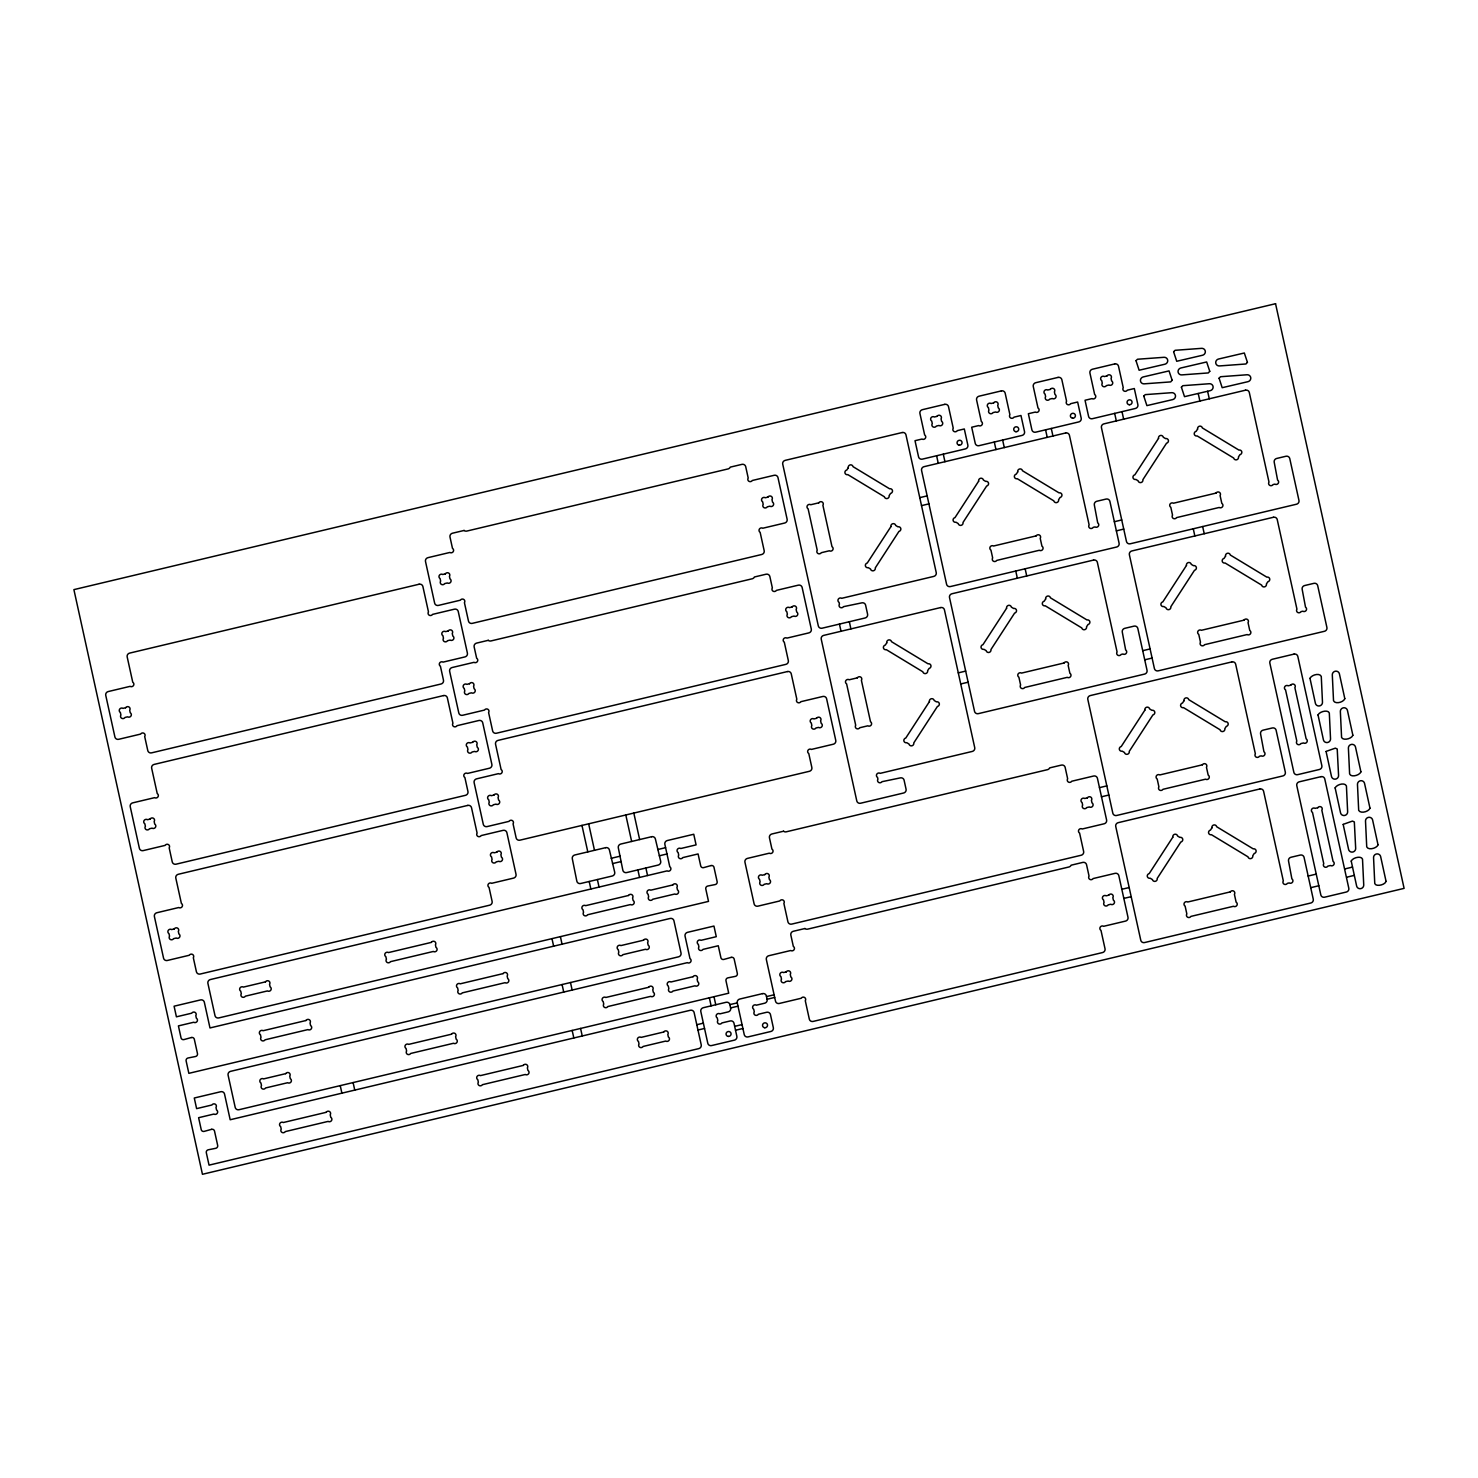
<?xml version="1.0" encoding="UTF-8"?>
<svg xmlns="http://www.w3.org/2000/svg" width="1478" height="1478" viewBox="0 0 1478 1478"><rect width="100%" height="100%" fill="white"/><g stroke="black" fill="none" stroke-linecap="round" stroke-linejoin="round"><path stroke-width="1.5" d="M919.759 497.643L927.149 495.869M921.515 505.624L928.905 503.869M1114.338 521.716L1121.728 519.96M1116.352 530.861L1123.742 529.087M958.28 672.859L965.67 671.104M960.737 683.963L968.127 682.208M1142.697 650.689L1150.087 648.934M1144.711 659.816L1152.101 658.061M611.227 858.293L620.15 856.168M657.71 849.536L665.58 847.67M612.502 863.614L621.24 861.526M659.299 855.799L666.966 853.97M1099.429 787.645L1106.819 785.89M1101.443 796.79L1108.833 795.035M1121.784 889.294L1129.174 887.539M1123.779 898.421L1131.187 896.666M738.002 1006.167L730.612 1007.922A3.215 3.104 -27.3 0 1 728.192 1011.894L719.897 1013.853A2.457 2.365 -27.3 0 0 716.534 1014.665A2.457 2.365 -27.3 0 0 717.255 1017.936L717.809 1020.467A2.457 2.365 -27.3 0 0 718.53 1023.737A2.457 2.365 -27.3 0 0 721.892 1022.942L730.187 1020.965A3.215 3.104 -27.3 0 1 733.993 1023.256L736.857 1036.355A3.215 3.104 -27.3 0 1 734.4 1040.142L711.583 1045.574A3.215 3.104 -27.3 0 1 707.796 1043.283L700.812 1011.525A3.215 3.104 -27.3 0 1 703.269 1007.719L726.086 1002.287A3.215 3.104 -27.3 0 1 729.873 1004.597L737.282 1002.897M766.491 996.597L774.084 994.786M767.082 999.257L774.675 997.447M1308.141 876.048L1316.251 874.108M1345.091 868.861L1352.481 867.106M696.748 1024.734L703.362 1023.164M697.912 1030.037L704.526 1028.466M1346.92 877.156L1354.31 875.382M1310.69 887.687L1318.801 885.747M734.658 1026.36L742.048 1024.605M735.527 1030.24L742.917 1028.485M1207.618 391.282L1209.281 398.801M1198.233 393.517L1199.896 401.037M1202.649 526.538L1204.237 533.724M1193.263 528.773L1194.852 535.96M1122.005 411.641L1123.649 419.179M1114.671 413.378L1116.315 420.916M1051.283 428.472L1052.946 436.01M1045.574 429.821L1047.237 437.359M1002.638 440.038L1004.283 447.575M1025.141 568.771L1026.73 575.977M994.306 442.014L995.95 449.571M1015.755 571.007L1017.344 578.194M943.297 454.152L944.941 461.709M936.609 455.76L938.253 463.298M849.333 621.702L850.903 628.907M839.43 624.067L841.019 631.254M729.873 1004.597L730.649 1008.107M713.985 996.708L715.758 1004.763M709.366 997.798L711.121 1005.853M633.822 813.066L639.641 839.559M645.886 867.992L647.549 875.53M625.804 814.969L631.642 841.462M637.886 869.895L639.549 877.433M588.65 823.8L594.489 850.312M597.389 879.539L599.052 887.077M581.962 825.408L587.801 851.901M589.205 881.479L590.867 889.017M560.402 936.646L562.046 944.183M570.49 982.537L572.152 990.075M580.577 1028.448L582.24 1035.986M551.978 938.641L553.64 946.179M562.083 984.551L563.728 992.089M572.171 1030.443L573.834 1037.981M353.094 1082.561L354.757 1090.099M340.236 1085.628L341.898 1093.166M1309.988 678.347L1315.402 703.306A3.603 3.492 -27.3 0 0 1319.355 705.948A3.603 3.492 -27.3 0 0 1322.477 702.216L1321.277 676.425C1319.614 672.545 1311.448 674.966 1309.988 678.347M1318.025 714.927L1323.438 739.905A3.603 3.492 -27.3 0 0 1327.41 742.529A3.603 3.492 -27.3 0 0 1330.533 738.797L1329.313 713.006C1328.112 709.403 1319.577 711.454 1318.025 714.927M1326.08 751.526L1331.493 776.504A3.603 3.492 -27.3 0 0 1335.447 779.128A3.603 3.492 -27.3 0 0 1338.569 775.396L1337.22 749.013L1335.355 748.145L1326.099 751.415M1335.133 787.885L1340.546 812.845A3.603 3.492 -27.3 0 0 1344.518 815.486A3.603 3.492 -27.3 0 0 1347.64 811.755L1346.421 785.963C1344.832 782.047 1336.611 784.578 1335.133 787.885M1344.814 698.669C1343.613 702.272 1335.151 704.563 1333.525 700.72L1332.306 674.929A3.603 3.492 -27.3 0 1 1335.428 671.197A3.603 3.492 -27.3 0 1 1339.401 673.839L1344.814 698.669M1343.188 824.465L1348.601 849.444A3.603 3.492 -27.3 0 0 1352.555 852.067A3.603 3.492 -27.3 0 0 1355.677 848.354L1354.328 821.953L1352.462 821.084L1343.206 824.354M1352.869 735.268C1351.576 738.945 1343.003 740.847 1341.581 737.43L1340.361 711.528A3.603 3.492 -27.3 0 1 1343.484 707.796A3.603 3.492 -27.3 0 1 1347.437 710.419L1352.869 735.268M1351.225 861.064L1356.638 886.043A3.603 3.492 -27.3 0 0 1360.61 888.666A3.603 3.492 -27.3 0 0 1363.732 884.934L1362.513 859.143C1361.312 855.485 1352.721 857.591 1351.225 861.064M1360.905 771.867C1359.594 775.451 1350.966 777.705 1349.617 773.918L1348.398 748.127A3.603 3.492 -27.3 0 1 1351.52 744.395A3.603 3.492 -27.3 0 1 1355.492 747.018L1360.905 771.867M1369.977 808.207C1368.739 811.718 1360.573 813.953 1358.688 810.387L1357.469 784.467A3.603 3.492 -27.3 0 1 1360.591 780.735A3.603 3.492 -27.3 0 1 1364.545 783.377L1369.977 808.207M1378.013 844.806C1377.108 848.095 1368.443 850.737 1366.725 846.857L1365.506 821.066A3.603 3.492 -27.3 0 1 1368.628 817.334A3.603 3.492 -27.3 0 1 1372.6 819.957L1378.013 844.806M1386.068 881.405C1384.831 885.193 1375.612 886.948 1374.762 883.456L1373.561 857.665A3.603 3.492 -27.3 0 1 1376.683 853.933A3.603 3.492 -27.3 0 1 1380.637 856.556L1386.068 881.405M1136.028 360.761L1139.113 370.239L1164.904 364.216A3.603 3.492 -27.3 0 0 1167.694 360.244A3.603 3.492 -27.3 0 0 1163.98 357.306L1137.487 359.246L1136.046 360.632M1143.806 396.141L1146.891 405.619L1172.682 399.596A3.603 3.492 -27.3 0 0 1175.472 395.624A3.603 3.492 -27.3 0 0 1171.758 392.686L1145.265 394.626L1143.824 396.012M1172.146 380.252L1170.687 381.897L1144.175 383.837A3.603 3.492 -27.3 0 1 1140.462 380.881A3.603 3.492 -27.3 0 1 1143.27 376.927L1169.043 370.904L1172.146 380.252M1173.624 351.819L1176.728 361.279L1202.501 355.256A3.603 3.492 -27.3 0 0 1205.309 351.302A3.603 3.492 -27.3 0 0 1201.596 348.346L1175.084 350.304L1173.643 351.69M1181.402 387.199L1184.506 396.658L1210.279 390.635A3.603 3.492 -27.3 0 0 1213.087 386.682A3.603 3.492 -27.3 0 0 1209.373 383.726L1182.862 385.684L1181.402 387.199M1209.761 371.311L1208.283 372.936L1181.79 374.895A3.603 3.492 -27.3 0 1 1178.077 371.939A3.603 3.492 -27.3 0 1 1180.885 367.985L1206.658 361.962L1209.761 371.311M1219.091 378.22L1222.177 387.698L1247.949 381.675A3.603 3.492 -27.3 0 0 1250.757 377.721A3.603 3.492 -27.3 0 0 1247.044 374.765L1220.532 376.724L1219.091 378.22M1247.432 362.35L1245.972 363.976L1219.461 365.934A3.603 3.492 -27.3 0 1 1215.747 362.978A3.603 3.492 -27.3 0 1 1218.556 359.025L1244.328 353.002L1247.432 362.35M848.28 467.787L846.82 470.022A2.457 2.365 -27.3 0 0 844.954 472.905A2.457 2.365 -27.3 0 0 847.855 474.641L884.38 496.774A2.457 2.365 -27.3 0 0 887.262 498.511A2.457 2.365 -27.3 0 0 889.128 495.629L890.587 493.412A2.457 2.365 -27.3 0 0 892.453 490.53A2.457 2.365 -27.3 0 0 889.571 488.775L853.028 466.66A2.457 2.365 -27.3 0 0 850.146 464.905A2.457 2.365 -27.3 0 0 848.28 467.787M890.938 526.593L867.272 563.026A2.457 2.365 -27.3 0 0 865.406 565.908A2.457 2.365 -27.3 0 0 868.307 567.663L870.524 569.012A2.457 2.365 -27.3 0 0 873.424 570.767A2.457 2.365 -27.3 0 0 875.29 567.885L898.938 531.433A2.457 2.365 -27.3 0 0 900.804 528.551A2.457 2.365 -27.3 0 0 897.922 526.815L895.686 525.447A2.457 2.365 -27.3 0 0 892.804 523.711A2.457 2.365 -27.3 0 0 890.938 526.593M978.658 481.163L954.991 517.614A2.457 2.365 -27.3 0 0 953.125 520.496A2.457 2.365 -27.3 0 0 956.026 522.233L958.243 523.6A2.457 2.365 -27.3 0 0 961.143 525.337A2.457 2.365 -27.3 0 0 963.009 522.455L986.657 486.022A2.457 2.365 -27.3 0 0 988.523 483.14A2.457 2.365 -27.3 0 0 985.641 481.385L983.406 480.036A2.457 2.365 -27.3 0 0 980.524 478.281A2.457 2.365 -27.3 0 0 978.658 481.163M886.763 642.819L885.322 645.055A2.457 2.365 -27.3 0 0 883.438 647.937A2.457 2.365 -27.3 0 0 886.338 649.673L922.863 671.806A2.457 2.365 -27.3 0 0 925.745 673.543A2.457 2.365 -27.3 0 0 927.63 670.661L929.071 668.444A2.457 2.365 -27.3 0 0 930.937 665.562A2.457 2.365 -27.3 0 0 928.055 663.807L891.511 641.692A2.457 2.365 -27.3 0 0 888.629 639.937A2.457 2.365 -27.3 0 0 886.763 642.819M1017.732 471.87L1016.291 474.105A2.457 2.365 -27.3 0 0 1014.407 476.969A2.457 2.365 -27.3 0 0 1017.307 478.724L1053.832 500.857A2.457 2.365 -27.3 0 0 1056.715 502.594A2.457 2.365 -27.3 0 0 1058.599 499.712L1060.04 497.495A2.457 2.365 -27.3 0 0 1061.906 494.613A2.457 2.365 -27.3 0 0 1059.024 492.858L1022.48 470.743A2.457 2.365 -27.3 0 0 1019.598 468.988A2.457 2.365 -27.3 0 0 1017.732 471.87M929.422 701.625L905.774 738.058A2.457 2.365 -27.3 0 0 903.889 740.94A2.457 2.365 -27.3 0 0 906.79 742.695L909.025 744.044A2.457 2.365 -27.3 0 0 911.908 745.799A2.457 2.365 -27.3 0 0 913.774 742.917L937.421 706.466A2.457 2.365 -27.3 0 0 939.306 703.583A2.457 2.365 -27.3 0 0 936.405 701.847L934.17 700.48A2.457 2.365 -27.3 0 0 931.288 698.743A2.457 2.365 -27.3 0 0 929.422 701.625M1006.592 608.252L982.944 644.685A2.457 2.365 -27.3 0 0 981.078 647.567A2.457 2.365 -27.3 0 0 983.96 649.322L986.195 650.671A2.457 2.365 -27.3 0 0 989.078 652.426A2.457 2.365 -27.3 0 0 990.944 649.544L1014.61 613.093A2.457 2.365 -27.3 0 0 1016.476 610.211A2.457 2.365 -27.3 0 0 1013.575 608.474L1011.358 607.107A2.457 2.365 -27.3 0 0 1008.458 605.37A2.457 2.365 -27.3 0 0 1006.592 608.252M1045.667 598.941L1044.225 601.176A2.457 2.365 -27.3 0 0 1042.36 604.059A2.457 2.365 -27.3 0 0 1045.242 605.795L1081.785 627.928A2.457 2.365 -27.3 0 0 1084.667 629.683A2.457 2.365 -27.3 0 0 1086.533 626.801L1087.974 624.566A2.457 2.365 -27.3 0 0 1089.84 621.684A2.457 2.365 -27.3 0 0 1086.958 619.947L1050.433 597.814A2.457 2.365 -27.3 0 0 1047.551 596.077A2.457 2.365 -27.3 0 0 1045.667 598.941M1158.53 438.375L1134.864 474.808A2.457 2.365 -27.3 0 0 1132.998 477.69A2.457 2.365 -27.3 0 0 1135.898 479.445L1138.115 480.793A2.457 2.365 -27.3 0 0 1141.016 482.549A2.457 2.365 -27.3 0 0 1142.882 479.666L1166.53 443.215A2.457 2.365 -27.3 0 0 1168.396 440.333A2.457 2.365 -27.3 0 0 1165.514 438.596L1163.278 437.229A2.457 2.365 -27.3 0 0 1160.396 435.493A2.457 2.365 -27.3 0 0 1158.53 438.375M1197.605 429.063L1196.164 431.299A2.457 2.365 -27.3 0 0 1194.279 434.181A2.457 2.365 -27.3 0 0 1197.18 435.936L1233.705 458.051A2.457 2.365 -27.3 0 0 1236.587 459.806A2.457 2.365 -27.3 0 0 1238.472 456.924L1239.913 454.688A2.457 2.365 -27.3 0 0 1241.779 451.806A2.457 2.365 -27.3 0 0 1238.897 450.069L1202.353 427.936A2.457 2.365 -27.3 0 0 1199.471 426.2A2.457 2.365 -27.3 0 0 1197.605 429.063M1186.465 565.446L1162.816 601.897A2.457 2.365 -27.3 0 0 1160.951 604.779A2.457 2.365 -27.3 0 0 1163.833 606.516L1166.068 607.864A2.457 2.365 -27.3 0 0 1168.95 609.62A2.457 2.365 -27.3 0 0 1170.816 606.737L1194.483 570.305A2.457 2.365 -27.3 0 0 1196.349 567.423A2.457 2.365 -27.3 0 0 1193.448 565.668L1191.231 564.319A2.457 2.365 -27.3 0 0 1188.33 562.564A2.457 2.365 -27.3 0 0 1186.465 565.446M1225.539 556.153L1224.098 558.37A2.457 2.365 -27.3 0 0 1222.232 561.252A2.457 2.365 -27.3 0 0 1225.114 563.007L1261.658 585.122A2.457 2.365 -27.3 0 0 1264.54 586.877A2.457 2.365 -27.3 0 0 1266.406 583.995L1267.847 581.778A2.457 2.365 -27.3 0 0 1269.713 578.896A2.457 2.365 -27.3 0 0 1266.831 577.141L1230.306 555.026A2.457 2.365 -27.3 0 0 1227.424 553.271A2.457 2.365 -27.3 0 0 1225.539 556.153M1144.896 710.087L1121.229 746.519A2.457 2.365 -27.3 0 0 1119.363 749.401A2.457 2.365 -27.3 0 0 1122.245 751.157L1124.481 752.505A2.457 2.365 -27.3 0 0 1127.381 754.26A2.457 2.365 -27.3 0 0 1129.247 751.378L1152.895 714.927A2.457 2.365 -27.3 0 0 1154.761 712.045A2.457 2.365 -27.3 0 0 1151.879 710.308L1149.644 708.941A2.457 2.365 -27.3 0 0 1146.762 707.205A2.457 2.365 -27.3 0 0 1144.896 710.087M1183.97 700.775L1182.529 703.011A2.457 2.365 -27.3 0 0 1180.645 705.893A2.457 2.365 -27.3 0 0 1183.545 707.648L1220.071 729.762A2.457 2.365 -27.3 0 0 1222.953 731.518A2.457 2.365 -27.3 0 0 1224.837 728.636L1226.278 726.4A2.457 2.365 -27.3 0 0 1228.144 723.518A2.457 2.365 -27.3 0 0 1225.262 721.781L1188.718 699.648A2.457 2.365 -27.3 0 0 1185.836 697.912A2.457 2.365 -27.3 0 0 1183.97 700.775M1172.83 837.158L1149.182 873.609A2.457 2.365 -27.3 0 0 1147.316 876.491A2.457 2.365 -27.3 0 0 1150.198 878.228L1152.434 879.576A2.457 2.365 -27.3 0 0 1155.316 881.331A2.457 2.365 -27.3 0 0 1157.182 878.449L1180.83 842.017A2.457 2.365 -27.3 0 0 1182.714 839.134A2.457 2.365 -27.3 0 0 1179.813 837.379L1177.596 836.031A2.457 2.365 -27.3 0 0 1174.696 834.276A2.457 2.365 -27.3 0 0 1172.83 837.158M1211.905 827.865L1210.464 830.082A2.457 2.365 -27.3 0 0 1208.598 832.964A2.457 2.365 -27.3 0 0 1211.48 834.719L1248.005 856.834A2.457 2.365 -27.3 0 0 1250.905 858.589A2.457 2.365 -27.3 0 0 1252.771 855.707L1254.212 853.49A2.457 2.365 -27.3 0 0 1256.078 850.607A2.457 2.365 -27.3 0 0 1253.196 848.852L1216.671 826.738A2.457 2.365 -27.3 0 0 1213.771 824.983A2.457 2.365 -27.3 0 0 1211.905 827.865M711.01 865.572L703.694 867.623A2.457 2.365 -27.3 0 1 700.72 865.905L698.078 853.951L682.799 857.591A2.457 2.365 -27.3 0 1 679.437 858.385A2.457 2.365 -27.3 0 1 678.716 855.115L678.162 852.584A2.457 2.365 -27.3 0 1 677.441 849.314A2.457 2.365 -27.3 0 1 680.804 848.52L696.083 844.88L693.755 834.257L667.317 840.539A3.215 3.104 -27.3 0 0 664.86 844.344L669.793 866.792A2.457 2.365 -27.3 0 1 670.513 870.062A2.457 2.365 -27.3 0 1 667.151 870.875L210.356 979.545A3.215 3.104 -27.3 0 0 207.899 983.332L214.994 1015.608A3.215 3.104 -27.3 0 0 218.799 1017.917L708.516 901.395L705.782 888.943A2.457 2.365 -27.3 0 1 707.74 886.043L715.186 884.565A2.457 2.365 -27.3 0 0 717.144 881.664L713.985 867.309A2.457 2.365 -27.3 0 0 711.01 865.572M191.327 1037.538L184.029 1039.57A2.457 2.365 -27.3 0 1 181.037 1037.852L178.413 1025.898L193.71 1022.259A2.457 2.365 -27.3 0 0 197.073 1021.464A2.457 2.365 -27.3 0 0 196.352 1018.194L195.798 1015.663A2.457 2.365 -27.3 0 0 195.078 1012.393A2.457 2.365 -27.3 0 0 191.715 1013.187L176.418 1016.827L174.09 1006.204L200.528 999.922A3.215 3.104 -27.3 0 1 204.333 1002.213L209.987 1027.949L670.125 918.466A3.215 3.104 -27.3 0 1 673.931 920.757L681.025 953.033A3.215 3.104 -27.3 0 1 678.568 956.82L188.851 1073.342L186.117 1060.89A2.457 2.365 -27.3 0 1 188.075 1057.989L195.502 1056.511A2.457 2.365 -27.3 0 0 197.479 1053.611L194.32 1039.256A2.457 2.365 -27.3 0 0 191.327 1037.538M731.204 957.375L723.887 959.425A2.457 2.365 -27.3 0 1 720.913 957.707L718.271 945.754L702.992 949.393A2.457 2.365 -27.3 0 1 699.63 950.188A2.457 2.365 -27.3 0 1 698.909 946.918L698.355 944.387A2.457 2.365 -27.3 0 1 697.634 941.116A2.457 2.365 -27.3 0 1 700.997 940.322L716.276 936.683L713.948 926.059L687.51 932.341A3.215 3.104 -27.3 0 0 685.053 936.128L689.986 958.594A2.457 2.365 -27.3 0 1 690.706 961.864A2.457 2.365 -27.3 0 1 687.344 962.658L230.568 1071.347A3.215 3.104 -27.3 0 0 228.092 1075.134L235.205 1107.41A3.215 3.104 -27.3 0 0 238.993 1109.719L728.709 993.198L725.975 980.745A2.457 2.365 -27.3 0 1 727.933 977.845L735.379 976.367A2.457 2.365 -27.3 0 0 737.337 973.466L734.178 959.111A2.457 2.365 -27.3 0 0 731.204 957.375M211.539 1129.34L204.223 1131.372A2.457 2.365 -27.3 0 1 201.23 1129.654L198.606 1117.701L213.904 1114.061A2.457 2.365 -27.3 0 0 217.266 1113.267A2.457 2.365 -27.3 0 0 216.545 1109.996L215.991 1107.465A2.457 2.365 -27.3 0 0 215.271 1104.195A2.457 2.365 -27.3 0 0 211.908 1104.99L196.611 1108.629L194.283 1098.006L220.721 1091.725A3.215 3.104 -27.3 0 1 224.527 1094.016L230.18 1119.751L690.318 1010.268A3.215 3.104 -27.3 0 1 694.124 1012.559L701.219 1044.835A3.215 3.104 -27.3 0 1 698.761 1048.623L209.045 1165.144L206.31 1152.692A2.457 2.365 -27.3 0 1 208.269 1149.792L215.714 1148.314A2.457 2.365 -27.3 0 0 217.672 1145.413L214.513 1131.058A2.457 2.365 -27.3 0 0 211.539 1129.34M1275.551 303.711L73.9 589.63L202.449 1174.289L1404.1 888.37L1275.551 303.711M944.701 404.362L922.383 409.683A3.215 3.104 -27.3 0 0 919.926 413.471L924.655 434.975A2.457 2.365 -27.3 0 1 925.357 438.245A2.457 2.365 -27.3 0 1 921.995 439.04L915.011 440.703L918.559 456.85A3.215 3.104 -27.3 0 0 922.364 459.141L965.393 448.906A3.215 3.104 -27.3 0 0 967.85 445.118L964.303 428.971L957.319 430.634A2.457 2.365 -27.3 0 1 953.957 431.447A2.457 2.365 -27.3 0 1 953.236 428.177L948.506 406.672A3.215 3.104 -27.3 0 0 944.701 404.362M1001.382 390.894L979.046 396.196A3.215 3.104 -27.3 0 0 976.588 399.984L981.318 421.489A2.457 2.365 -27.3 0 1 982.039 424.759A2.457 2.365 -27.3 0 1 978.676 425.572L971.693 427.234L975.24 443.363A3.215 3.104 -27.3 0 0 979.046 445.672L1022.055 435.419A3.215 3.104 -27.3 0 0 1024.531 431.631L1020.965 415.503L1013.982 417.166A2.457 2.365 -27.3 0 1 1010.619 417.96A2.457 2.365 -27.3 0 1 1009.899 414.69L1005.169 393.185A3.215 3.104 -27.3 0 0 1001.382 390.894M1058.045 377.407L1035.727 382.71A3.215 3.104 -27.3 0 0 1033.27 386.497L1037.999 408.002A2.457 2.365 -27.3 0 1 1038.72 411.272A2.457 2.365 -27.3 0 1 1035.339 412.066L1028.355 413.729L1031.903 429.876A3.215 3.104 -27.3 0 0 1035.708 432.167L1078.737 421.932A3.215 3.104 -27.3 0 0 1081.194 418.145L1077.647 402.016L1070.663 403.679A2.457 2.365 -27.3 0 1 1067.301 404.473A2.457 2.365 -27.3 0 1 1066.58 401.203L1061.851 379.698A3.215 3.104 -27.3 0 0 1058.045 377.407M1114.726 363.921L1092.39 369.241A3.215 3.104 -27.3 0 0 1089.933 373.029L1094.662 394.515A2.457 2.365 -27.3 0 1 1095.383 397.785A2.457 2.365 -27.3 0 1 1092.02 398.598L1085.037 400.261L1088.584 416.39A3.215 3.104 -27.3 0 0 1092.39 418.699L1135.4 408.464A3.215 3.104 -27.3 0 0 1137.875 404.676L1134.31 388.529L1127.326 390.192A2.457 2.365 -27.3 0 1 1123.964 390.986A2.457 2.365 -27.3 0 1 1123.243 387.716L1118.513 366.23A3.215 3.104 -27.3 0 0 1114.726 363.921M936.96 416.371L934.373 416.999A2.457 2.365 -27.3 0 0 931.011 417.794A2.457 2.365 -27.3 0 0 931.731 421.064L932.285 423.595A2.457 2.365 -27.3 0 0 933.006 426.883A2.457 2.365 -27.3 0 0 936.368 426.07L938.955 425.461A2.457 2.365 -27.3 0 0 942.336 424.648A2.457 2.365 -27.3 0 0 941.615 421.378L941.043 418.847A2.457 2.365 -27.3 0 0 940.322 415.577A2.457 2.365 -27.3 0 0 936.96 416.371M993.641 402.903L991.036 403.512A2.457 2.365 -27.3 0 0 987.673 404.325A2.457 2.365 -27.3 0 0 988.394 407.595L988.948 410.127A2.457 2.365 -27.3 0 0 989.669 413.397A2.457 2.365 -27.3 0 0 993.031 412.602L995.636 411.974A2.457 2.365 -27.3 0 0 998.999 411.18A2.457 2.365 -27.3 0 0 998.278 407.91L997.724 405.378A2.457 2.365 -27.3 0 0 997.003 402.108A2.457 2.365 -27.3 0 0 993.641 402.903M1050.304 389.416L1047.717 390.026A2.457 2.365 -27.3 0 0 1044.355 390.839A2.457 2.365 -27.3 0 0 1045.075 394.109L1045.63 396.64A2.457 2.365 -27.3 0 0 1046.35 399.91A2.457 2.365 -27.3 0 0 1049.713 399.115L1052.299 398.487A2.457 2.365 -27.3 0 0 1055.68 397.693A2.457 2.365 -27.3 0 0 1054.959 394.423L1054.387 391.892A2.457 2.365 -27.3 0 0 1053.685 388.603A2.457 2.365 -27.3 0 0 1050.304 389.416M1106.985 375.929L1104.38 376.557A2.457 2.365 -27.3 0 0 1101.018 377.352A2.457 2.365 -27.3 0 0 1101.738 380.622L1102.292 383.153A2.457 2.365 -27.3 0 0 1103.013 386.423A2.457 2.365 -27.3 0 0 1106.375 385.629L1108.98 385.001A2.457 2.365 -27.3 0 0 1112.343 384.206A2.457 2.365 -27.3 0 0 1111.622 380.936L1111.068 378.405A2.457 2.365 -27.3 0 0 1110.347 375.135A2.457 2.365 -27.3 0 0 1106.985 375.929M464.11 530.454L452.453 533.225A3.215 3.104 -27.3 0 0 449.996 537.031L452.49 548.393A2.457 2.365 -27.3 0 1 453.21 551.663A2.457 2.365 -27.3 0 1 449.848 552.458L427.955 557.668A3.215 3.104 -27.3 0 0 425.498 561.455L434.643 603.116A3.215 3.104 -27.3 0 0 438.449 605.407L460.342 600.197A2.457 2.365 -27.3 0 1 463.704 599.403A2.457 2.365 -27.3 0 1 464.425 602.673L468.471 621.056A3.215 3.104 -27.3 0 0 472.276 623.365L761.724 554.49A3.215 3.104 -27.3 0 0 764.181 550.703L760.135 532.32A2.457 2.365 -27.3 0 1 759.415 529.05A2.457 2.365 -27.3 0 1 762.777 528.237L784.67 523.027A3.215 3.104 -27.3 0 0 787.127 519.24L777.982 477.597A3.215 3.104 -27.3 0 0 774.176 475.288L752.284 480.498A2.457 2.365 -27.3 0 1 748.921 481.292A2.457 2.365 -27.3 0 1 748.201 478.022L745.706 466.66A3.215 3.104 -27.3 0 0 741.901 464.369L730.243 467.14A3.215 3.104 -27.3 0 1 728.026 468.932L466.863 531.064A3.215 3.104 -27.3 0 1 464.11 530.454M902.153 432.537L785.206 460.36A3.215 3.104 -27.3 0 0 782.73 464.147L818.313 625.915A3.215 3.104 -27.3 0 0 822.101 628.205L865.129 617.97A3.215 3.104 -27.3 0 0 867.586 614.183L865.609 605.167A3.215 3.104 -27.3 0 0 861.896 602.839L843.495 606.664A2.457 2.365 -27.3 0 1 840.132 607.384A2.457 2.365 -27.3 0 1 839.449 604.132L839.061 602.377A2.457 2.365 -27.3 0 1 838.34 599.107A2.457 2.365 -27.3 0 1 841.703 598.313L933.782 576.402A3.215 3.104 -27.3 0 0 936.239 572.614L905.959 434.828A3.215 3.104 -27.3 0 0 902.153 432.537M445.34 573.87L442.735 574.499A2.457 2.365 -27.3 0 0 439.372 575.293A2.457 2.365 -27.3 0 0 440.093 578.563L440.647 581.094A2.457 2.365 -27.3 0 0 441.368 584.364A2.457 2.365 -27.3 0 0 444.73 583.57L447.335 582.96A2.457 2.365 -27.3 0 0 450.698 582.147A2.457 2.365 -27.3 0 0 449.977 578.877L449.423 576.346A2.457 2.365 -27.3 0 0 448.702 573.076A2.457 2.365 -27.3 0 0 445.34 573.87M767.895 497.125L765.29 497.753A2.457 2.365 -27.3 0 0 761.927 498.548A2.457 2.365 -27.3 0 0 762.648 501.818L763.202 504.349A2.457 2.365 -27.3 0 0 763.923 507.619A2.457 2.365 -27.3 0 0 767.285 506.825L769.89 506.197A2.457 2.365 -27.3 0 0 773.253 505.402A2.457 2.365 -27.3 0 0 772.532 502.132L771.978 499.601A2.457 2.365 -27.3 0 0 771.257 496.331A2.457 2.365 -27.3 0 0 767.895 497.125M419.087 584.235L129.639 653.11A3.215 3.104 -27.3 0 0 127.182 656.897L132.761 682.263A2.457 2.365 -27.3 0 1 133.482 685.533A2.457 2.365 -27.3 0 1 130.119 686.346L108.227 691.556A3.215 3.104 -27.3 0 0 105.751 695.344L114.915 736.986A3.215 3.104 -27.3 0 0 118.72 739.296L140.613 734.086A2.457 2.365 -27.3 0 1 143.976 733.291A2.457 2.365 -27.3 0 1 144.696 736.561L147.782 750.565A3.215 3.104 -27.3 0 0 151.569 752.856L441.017 684A3.215 3.104 -27.3 0 0 443.474 680.194L440.407 666.19A2.457 2.365 -27.3 0 1 439.687 662.92A2.457 2.365 -27.3 0 1 443.049 662.126L464.942 656.916A3.215 3.104 -27.3 0 0 467.399 653.128L458.235 611.467A3.215 3.104 -27.3 0 0 454.448 609.176L432.555 614.386A2.457 2.365 -27.3 0 1 429.174 615.181A2.457 2.365 -27.3 0 1 428.472 611.91L422.893 586.544A3.215 3.104 -27.3 0 0 419.087 584.235M1065.62 432.98L924.027 466.678A3.215 3.104 -27.3 0 0 921.57 470.466L946.585 584.272A3.215 3.104 -27.3 0 0 950.391 586.563L1116.629 547.026A3.215 3.104 -27.3 0 0 1119.086 543.22L1109.886 501.356A3.215 3.104 -27.3 0 0 1106.08 499.065L1096.824 501.264A3.215 3.104 -27.3 0 0 1094.33 504.959L1097.711 522.898A2.457 2.365 -27.3 0 1 1098.339 526.168A2.457 2.365 -27.3 0 1 1094.995 526.925L1093.203 527.35A2.457 2.365 -27.3 0 1 1089.84 528.163A2.457 2.365 -27.3 0 1 1089.12 524.875L1069.425 435.289A3.215 3.104 -27.3 0 0 1065.62 432.98M1245.492 390.192L1103.9 423.872A3.215 3.104 -27.3 0 0 1101.443 427.659L1126.458 541.465A3.215 3.104 -27.3 0 0 1130.264 543.775L1296.502 504.22A3.215 3.104 -27.3 0 0 1298.959 500.432L1289.758 458.568A3.215 3.104 -27.3 0 0 1285.952 456.259L1276.696 458.457A3.215 3.104 -27.3 0 0 1274.202 462.171L1277.583 480.091A2.457 2.365 -27.3 0 1 1278.211 483.361A2.457 2.365 -27.3 0 1 1274.867 484.137L1273.075 484.562A2.457 2.365 -27.3 0 1 1269.713 485.357A2.457 2.365 -27.3 0 1 1268.992 482.087L1249.298 392.483A3.215 3.104 -27.3 0 0 1245.492 390.192M818.812 502.816L810.757 504.737A2.457 2.365 -27.3 0 0 807.394 505.531A2.457 2.365 -27.3 0 0 808.115 508.82L817.223 550.222A2.457 2.365 -27.3 0 0 817.944 553.493A2.457 2.365 -27.3 0 0 821.306 552.698L829.361 550.777A2.457 2.365 -27.3 0 0 832.724 549.982A2.457 2.365 -27.3 0 0 832.003 546.712L822.895 505.291A2.457 2.365 -27.3 0 0 822.193 502.021A2.457 2.365 -27.3 0 0 818.812 502.816M125.593 707.759L123.007 708.368A2.457 2.365 -27.3 0 0 119.644 709.181A2.457 2.365 -27.3 0 0 120.365 712.451L120.919 714.982A2.457 2.365 -27.3 0 0 121.639 718.253A2.457 2.365 -27.3 0 0 125.002 717.458L127.588 716.83A2.457 2.365 -27.3 0 0 130.951 716.036A2.457 2.365 -27.3 0 0 130.249 712.765L129.676 710.234A2.457 2.365 -27.3 0 0 128.956 706.964A2.457 2.365 -27.3 0 0 125.593 707.759M448.167 631.014L445.562 631.623A2.457 2.365 -27.3 0 0 442.199 632.436A2.457 2.365 -27.3 0 0 442.92 635.706L443.474 638.237A2.457 2.365 -27.3 0 0 444.194 641.507A2.457 2.365 -27.3 0 0 447.557 640.713L450.162 640.085A2.457 2.365 -27.3 0 0 453.524 639.29A2.457 2.365 -27.3 0 0 452.804 636.02L452.25 633.489A2.457 2.365 -27.3 0 0 451.529 630.201A2.457 2.365 -27.3 0 0 448.167 631.014M488.257 640.325L476.618 643.096A3.215 3.104 -27.3 0 0 474.142 646.884L476.655 658.246A2.457 2.365 -27.3 0 1 477.376 661.516A2.457 2.365 -27.3 0 1 473.995 662.329L452.102 667.539A3.215 3.104 -27.3 0 0 449.645 671.326L458.808 712.969A3.215 3.104 -27.3 0 0 462.614 715.278L484.507 710.068A2.457 2.365 -27.3 0 1 487.869 709.274A2.457 2.365 -27.3 0 1 488.59 712.544L492.636 730.926A3.215 3.104 -27.3 0 0 496.423 733.236L785.871 664.361A3.215 3.104 -27.3 0 0 788.328 660.574L784.301 642.173A2.457 2.365 -27.3 0 1 783.58 638.902A2.457 2.365 -27.3 0 1 786.943 638.108L808.836 632.898A3.215 3.104 -27.3 0 0 811.293 629.111L802.129 587.45A3.215 3.104 -27.3 0 0 798.342 585.159L776.43 590.369A2.457 2.365 -27.3 0 1 773.068 591.163A2.457 2.365 -27.3 0 1 772.347 587.893L769.853 576.531A3.215 3.104 -27.3 0 0 766.066 574.221L754.408 576.993A3.215 3.104 -27.3 0 1 752.173 578.785L491.01 640.935A3.215 3.104 -27.3 0 1 488.257 640.325M1036.133 535.886L993.585 546.01A2.457 2.365 -27.3 0 0 990.223 546.823A2.457 2.365 -27.3 0 0 990.944 550.093L992.662 557.927A2.457 2.365 -27.3 0 0 993.382 561.197A2.457 2.365 -27.3 0 0 996.745 560.402L1039.311 550.278A2.457 2.365 -27.3 0 0 1042.674 549.483A2.457 2.365 -27.3 0 0 1041.953 546.195L1040.216 538.361A2.457 2.365 -27.3 0 0 1039.496 535.091A2.457 2.365 -27.3 0 0 1036.133 535.886M1216.006 493.098L1173.458 503.222A2.457 2.365 -27.3 0 0 1170.096 504.016A2.457 2.365 -27.3 0 0 1170.816 507.287L1172.534 515.138A2.457 2.365 -27.3 0 0 1173.255 518.409A2.457 2.365 -27.3 0 0 1176.617 517.596L1219.184 507.471A2.457 2.365 -27.3 0 0 1222.546 506.677A2.457 2.365 -27.3 0 0 1221.826 503.407L1220.089 495.555A2.457 2.365 -27.3 0 0 1219.368 492.285A2.457 2.365 -27.3 0 0 1216.006 493.098M469.487 683.741L466.9 684.351A2.457 2.365 -27.3 0 0 463.519 685.164A2.457 2.365 -27.3 0 0 464.24 688.434L464.813 690.965A2.457 2.365 -27.3 0 0 465.533 694.235A2.457 2.365 -27.3 0 0 468.896 693.441L471.482 692.812A2.457 2.365 -27.3 0 0 474.844 692.018A2.457 2.365 -27.3 0 0 474.124 688.748L473.57 686.217A2.457 2.365 -27.3 0 0 472.849 682.947A2.457 2.365 -27.3 0 0 469.487 683.741M792.06 606.996L789.455 607.606A2.457 2.365 -27.3 0 0 786.093 608.419A2.457 2.365 -27.3 0 0 786.813 611.689L787.368 614.22A2.457 2.365 -27.3 0 0 788.088 617.49A2.457 2.365 -27.3 0 0 791.451 616.696L794.055 616.067A2.457 2.365 -27.3 0 0 797.418 615.273A2.457 2.365 -27.3 0 0 796.697 612.003L796.143 609.472A2.457 2.365 -27.3 0 0 795.423 606.183A2.457 2.365 -27.3 0 0 792.06 606.996M443.566 695.565L154.118 764.422A3.215 3.104 -27.3 0 0 151.661 768.227L157.241 793.594A2.457 2.365 -27.3 0 1 157.961 796.864A2.457 2.365 -27.3 0 1 154.599 797.658L132.687 802.868A3.215 3.104 -27.3 0 0 130.23 806.655L139.394 848.317A3.215 3.104 -27.3 0 0 143.2 850.607L165.093 845.398A2.457 2.365 -27.3 0 1 168.455 844.603A2.457 2.365 -27.3 0 1 169.176 847.873L172.242 861.877A3.215 3.104 -27.3 0 0 176.048 864.187L465.496 795.312A3.215 3.104 -27.3 0 0 467.953 791.524L464.886 777.52A2.457 2.365 -27.3 0 1 464.166 774.25A2.457 2.365 -27.3 0 1 467.528 773.437L489.421 768.227A3.215 3.104 -27.3 0 0 491.878 764.44L482.715 722.797A3.215 3.104 -27.3 0 0 478.927 720.488L457.016 725.698A2.457 2.365 -27.3 0 1 453.654 726.511A2.457 2.365 -27.3 0 1 452.933 723.222L447.354 697.856A3.215 3.104 -27.3 0 0 443.566 695.565M1093.572 560.07L951.98 593.75A3.215 3.104 -27.3 0 0 949.504 597.537L974.538 711.343A3.215 3.104 -27.3 0 0 978.325 713.652L1144.563 674.097A3.215 3.104 -27.3 0 0 1147.039 670.31L1137.82 628.446A3.215 3.104 -27.3 0 0 1134.032 626.136L1124.758 628.335A3.215 3.104 -27.3 0 0 1122.282 632.048L1125.645 649.969A2.457 2.365 -27.3 0 1 1126.291 653.239A2.457 2.365 -27.3 0 1 1122.947 654.015L1121.155 654.44A2.457 2.365 -27.3 0 1 1117.793 655.234A2.457 2.365 -27.3 0 1 1117.072 651.964L1097.36 562.361A3.215 3.104 -27.3 0 0 1093.572 560.07M1273.445 517.263L1131.852 550.961A3.215 3.104 -27.3 0 0 1129.377 554.749L1154.41 668.555A3.215 3.104 -27.3 0 0 1158.198 670.846L1324.436 631.291A3.215 3.104 -27.3 0 0 1326.911 627.503L1317.692 585.639A3.215 3.104 -27.3 0 0 1313.905 583.348L1304.631 585.547A3.215 3.104 -27.3 0 0 1302.155 589.242L1305.517 607.181A2.457 2.365 -27.3 0 1 1306.164 610.432A2.457 2.365 -27.3 0 1 1302.82 611.208L1301.028 611.633A2.457 2.365 -27.3 0 1 1297.666 612.446A2.457 2.365 -27.3 0 1 1296.945 609.158L1277.232 519.572A3.215 3.104 -27.3 0 0 1273.445 517.263M940.636 607.569L823.689 635.392A3.215 3.104 -27.3 0 0 821.232 639.18L856.797 800.947A3.215 3.104 -27.3 0 0 860.584 803.238L903.612 793.002A3.215 3.104 -27.3 0 0 906.069 789.215L904.093 780.199A3.215 3.104 -27.3 0 0 900.398 777.871L881.978 781.696A2.457 2.365 -27.3 0 1 878.634 782.416A2.457 2.365 -27.3 0 1 877.932 779.165L877.544 777.41A2.457 2.365 -27.3 0 1 876.823 774.139A2.457 2.365 -27.3 0 1 880.204 773.345L972.265 751.434A3.215 3.104 -27.3 0 0 974.723 747.646L944.442 609.86A3.215 3.104 -27.3 0 0 940.636 607.569M150.072 819.071L147.486 819.699A2.457 2.365 -27.3 0 0 144.105 820.493A2.457 2.365 -27.3 0 0 144.826 823.763L145.398 826.294A2.457 2.365 -27.3 0 0 146.119 829.583A2.457 2.365 -27.3 0 0 149.481 828.77L152.068 828.16A2.457 2.365 -27.3 0 0 155.43 827.347A2.457 2.365 -27.3 0 0 154.71 824.077L154.155 821.546A2.457 2.365 -27.3 0 0 153.435 818.276A2.457 2.365 -27.3 0 0 150.072 819.071M472.646 742.326L470.041 742.954A2.457 2.365 -27.3 0 0 466.678 743.748A2.457 2.365 -27.3 0 0 467.399 747.018L467.953 749.549A2.457 2.365 -27.3 0 0 468.674 752.819A2.457 2.365 -27.3 0 0 472.036 752.025L474.641 751.415A2.457 2.365 -27.3 0 0 478.004 750.602A2.457 2.365 -27.3 0 0 477.283 747.332L476.729 744.801A2.457 2.365 -27.3 0 0 476.008 741.531A2.457 2.365 -27.3 0 0 472.646 742.326M787.46 671.548L498.012 740.404A3.215 3.104 -27.3 0 0 495.555 744.21L501.116 769.576A2.457 2.365 -27.3 0 1 501.836 772.846A2.457 2.365 -27.3 0 1 498.474 773.641L476.581 778.851A3.215 3.104 -27.3 0 0 474.124 782.638L483.288 824.299A3.215 3.104 -27.3 0 0 487.075 826.59L508.986 821.38A2.457 2.365 -27.3 0 1 512.349 820.586A2.457 2.365 -27.3 0 1 513.069 823.856L516.136 837.86A3.215 3.104 -27.3 0 0 519.942 840.169L809.39 771.294A3.215 3.104 -27.3 0 0 811.847 767.507L808.762 753.503A2.457 2.365 -27.3 0 1 808.041 750.233A2.457 2.365 -27.3 0 1 811.404 749.42L833.315 744.21A3.215 3.104 -27.3 0 0 835.772 740.423L826.608 698.78A3.215 3.104 -27.3 0 0 822.803 696.471L800.91 701.68A2.457 2.365 -27.3 0 1 797.547 702.475A2.457 2.365 -27.3 0 1 796.827 699.205L791.247 673.839A3.215 3.104 -27.3 0 0 787.46 671.548M857.314 677.848L849.24 679.769A2.457 2.365 -27.3 0 0 845.878 680.564A2.457 2.365 -27.3 0 0 846.598 683.852L855.707 725.255A2.457 2.365 -27.3 0 0 856.427 728.525A2.457 2.365 -27.3 0 0 859.79 727.73L867.845 725.809A2.457 2.365 -27.3 0 0 871.207 725.014A2.457 2.365 -27.3 0 0 870.505 721.744L861.397 680.323A2.457 2.365 -27.3 0 0 860.676 677.053A2.457 2.365 -27.3 0 0 857.314 677.848M493.966 795.053L491.361 795.681A2.457 2.365 -27.3 0 0 487.999 796.476A2.457 2.365 -27.3 0 0 488.719 799.746L489.273 802.277A2.457 2.365 -27.3 0 0 489.994 805.547A2.457 2.365 -27.3 0 0 493.356 804.753L495.961 804.143A2.457 2.365 -27.3 0 0 499.324 803.33A2.457 2.365 -27.3 0 0 498.603 800.06L498.049 797.529A2.457 2.365 -27.3 0 0 497.329 794.259A2.457 2.365 -27.3 0 0 493.966 795.053M816.521 718.308L813.935 718.936A2.457 2.365 -27.3 0 0 810.572 719.731A2.457 2.365 -27.3 0 0 811.293 723.001L811.847 725.532A2.457 2.365 -27.3 0 0 812.567 728.802A2.457 2.365 -27.3 0 0 815.93 728.007L818.516 727.398A2.457 2.365 -27.3 0 0 821.897 726.585A2.457 2.365 -27.3 0 0 821.177 723.315L820.604 720.784A2.457 2.365 -27.3 0 0 819.884 717.514A2.457 2.365 -27.3 0 0 816.521 718.308M1064.086 662.975L1021.52 673.1A2.457 2.365 -27.3 0 0 1018.157 673.894A2.457 2.365 -27.3 0 0 1018.878 677.164L1020.614 685.016A2.457 2.365 -27.3 0 0 1021.316 688.286A2.457 2.365 -27.3 0 0 1024.697 687.473L1067.245 677.349A2.457 2.365 -27.3 0 0 1070.608 676.554A2.457 2.365 -27.3 0 0 1069.887 673.284L1068.169 665.433A2.457 2.365 -27.3 0 0 1067.449 662.162A2.457 2.365 -27.3 0 0 1064.086 662.975M1243.959 620.169L1201.392 630.293A2.457 2.365 -27.3 0 0 1198.03 631.088A2.457 2.365 -27.3 0 0 1198.75 634.376L1200.487 642.209A2.457 2.365 -27.3 0 0 1201.189 645.48A2.457 2.365 -27.3 0 0 1204.57 644.685L1247.118 634.561A2.457 2.365 -27.3 0 0 1250.48 633.748A2.457 2.365 -27.3 0 0 1249.76 630.478L1248.042 622.644A2.457 2.365 -27.3 0 0 1247.321 619.374A2.457 2.365 -27.3 0 0 1243.959 620.169M467.713 805.418L178.265 874.292A3.215 3.104 -27.3 0 0 175.808 878.08L181.388 903.446A2.457 2.365 -27.3 0 1 182.108 906.716A2.457 2.365 -27.3 0 1 178.746 907.529L156.853 912.739A3.215 3.104 -27.3 0 0 154.396 916.526L163.559 958.169A3.215 3.104 -27.3 0 0 167.347 960.478L189.239 955.268A2.457 2.365 -27.3 0 1 192.602 954.474A2.457 2.365 -27.3 0 1 193.322 957.744L196.408 971.748A3.215 3.104 -27.3 0 0 200.214 974.039L489.661 905.183A3.215 3.104 -27.3 0 0 492.119 901.395L489.033 887.373A2.457 2.365 -27.3 0 1 488.313 884.103A2.457 2.365 -27.3 0 1 491.675 883.308L513.568 878.098A3.215 3.104 -27.3 0 0 516.025 874.311L506.88 832.65A3.215 3.104 -27.3 0 0 503.074 830.359L481.181 835.569A2.457 2.365 -27.3 0 1 477.819 836.363A2.457 2.365 -27.3 0 1 477.098 833.093L471.519 807.727A3.215 3.104 -27.3 0 0 467.713 805.418M1231.858 661.904L1090.265 695.584A3.215 3.104 -27.3 0 0 1087.808 699.371L1112.823 813.177A3.215 3.104 -27.3 0 0 1116.629 815.486L1282.867 775.932A3.215 3.104 -27.3 0 0 1285.324 772.144L1276.124 730.28A3.215 3.104 -27.3 0 0 1272.318 727.97L1263.043 730.169A3.215 3.104 -27.3 0 0 1260.568 733.882L1263.949 751.803A2.457 2.365 -27.3 0 1 1264.577 755.073A2.457 2.365 -27.3 0 1 1261.233 755.849L1259.441 756.274A2.457 2.365 -27.3 0 1 1256.078 757.069A2.457 2.365 -27.3 0 1 1255.358 753.798L1235.663 664.195A3.215 3.104 -27.3 0 0 1231.858 661.904M1294.026 654.107L1272.299 659.28A3.215 3.104 -27.3 0 0 1269.842 663.068L1293.86 772.347A3.215 3.104 -27.3 0 0 1297.666 774.657L1319.392 769.484A3.215 3.104 -27.3 0 0 1321.849 765.696L1297.813 656.417A3.215 3.104 -27.3 0 0 1294.026 654.107M174.238 928.941L171.633 929.57A2.457 2.365 -27.3 0 0 168.27 930.364A2.457 2.365 -27.3 0 0 168.991 933.634L169.545 936.165A2.457 2.365 -27.3 0 0 170.266 939.435A2.457 2.365 -27.3 0 0 173.628 938.641L176.233 938.013A2.457 2.365 -27.3 0 0 179.595 937.218A2.457 2.365 -27.3 0 0 178.875 933.948L178.321 931.417A2.457 2.365 -27.3 0 0 177.6 928.147A2.457 2.365 -27.3 0 0 174.238 928.941M496.793 852.196L494.188 852.806A2.457 2.365 -27.3 0 0 490.825 853.619A2.457 2.365 -27.3 0 0 491.546 856.889L492.1 859.42A2.457 2.365 -27.3 0 0 492.821 862.69A2.457 2.365 -27.3 0 0 496.183 861.896L498.788 861.268A2.457 2.365 -27.3 0 0 502.151 860.473A2.457 2.365 -27.3 0 0 501.43 857.203L500.876 854.672A2.457 2.365 -27.3 0 0 500.155 851.402A2.457 2.365 -27.3 0 0 496.793 852.196M605.611 847.67L574.776 854.986A3.215 3.104 -27.3 0 0 572.319 858.792L576.826 881.11A3.215 3.104 -27.3 0 0 580.651 883.511L612.243 876.011A3.215 3.104 -27.3 0 0 614.682 872.112L609.398 849.961A3.215 3.104 -27.3 0 0 605.611 847.67M651.595 836.714L620.778 844.049A3.215 3.104 -27.3 0 0 618.321 847.836L622.829 870.173A3.215 3.104 -27.3 0 0 626.635 872.574L658.227 865.055A3.215 3.104 -27.3 0 0 660.666 861.157L655.401 839.024A3.215 3.104 -27.3 0 0 651.595 836.714M1290.793 685.182L1288.188 685.81A2.457 2.365 -27.3 0 0 1284.825 686.605A2.457 2.365 -27.3 0 0 1285.546 689.875L1296.816 741.106A2.457 2.365 -27.3 0 0 1297.536 744.376A2.457 2.365 -27.3 0 0 1300.899 743.563L1303.504 742.954A2.457 2.365 -27.3 0 0 1306.866 742.159A2.457 2.365 -27.3 0 0 1306.146 738.871L1294.876 687.658A2.457 2.365 -27.3 0 0 1294.155 684.388A2.457 2.365 -27.3 0 0 1290.793 685.182M783.562 831.209L771.904 833.98A3.215 3.104 -27.3 0 0 769.447 837.767L771.941 849.129A2.457 2.365 -27.3 0 1 772.661 852.4A2.457 2.365 -27.3 0 1 769.299 853.194L747.406 858.404A3.215 3.104 -27.3 0 0 744.949 862.21L754.113 903.852A3.215 3.104 -27.3 0 0 757.9 906.162L779.793 900.952A2.457 2.365 -27.3 0 1 783.155 900.139A2.457 2.365 -27.3 0 1 783.876 903.409L787.922 921.81A3.215 3.104 -27.3 0 0 791.728 924.101L1081.175 855.245A3.215 3.104 -27.3 0 0 1083.633 851.439L1079.587 833.056A2.457 2.365 -27.3 0 1 1078.866 829.786A2.457 2.365 -27.3 0 1 1082.229 828.992L1104.121 823.782A3.215 3.104 -27.3 0 0 1106.597 819.976L1097.433 778.333A3.215 3.104 -27.3 0 0 1093.628 776.024L1071.735 781.234A2.457 2.365 -27.3 0 1 1068.372 782.047A2.457 2.365 -27.3 0 1 1067.652 778.777L1065.158 767.396A3.215 3.104 -27.3 0 0 1061.352 765.105L1049.694 767.876A3.215 3.104 -27.3 0 1 1047.477 769.668L786.314 831.8A3.215 3.104 -27.3 0 1 783.562 831.209M265.467 981.854L243.39 987.101A2.457 2.365 -27.3 0 0 240.027 987.914A2.457 2.365 -27.3 0 0 240.748 991.184L241.302 993.715A2.457 2.365 -27.3 0 0 242.022 996.985A2.457 2.365 -27.3 0 0 245.385 996.172L267.463 990.925A2.457 2.365 -27.3 0 0 270.825 990.131A2.457 2.365 -27.3 0 0 270.104 986.861L269.55 984.33A2.457 2.365 -27.3 0 0 268.83 981.059A2.457 2.365 -27.3 0 0 265.467 981.854M431.336 942.391L388.511 952.571A2.457 2.365 -27.3 0 0 385.148 953.384A2.457 2.365 -27.3 0 0 385.85 956.654L386.423 959.185A2.457 2.365 -27.3 0 0 387.144 962.455A2.457 2.365 -27.3 0 0 390.506 961.661L433.331 951.462A2.457 2.365 -27.3 0 0 436.694 950.668A2.457 2.365 -27.3 0 0 435.973 947.38L435.419 944.867A2.457 2.365 -27.3 0 0 434.698 941.578A2.457 2.365 -27.3 0 0 431.336 942.391M628.483 895.483L585.639 905.663A2.457 2.365 -27.3 0 0 582.277 906.476A2.457 2.365 -27.3 0 0 582.997 909.746L583.551 912.277A2.457 2.365 -27.3 0 0 584.272 915.547A2.457 2.365 -27.3 0 0 587.634 914.753L630.478 904.554A2.457 2.365 -27.3 0 0 633.84 903.76A2.457 2.365 -27.3 0 0 633.12 900.49L632.566 897.959A2.457 2.365 -27.3 0 0 631.845 894.67A2.457 2.365 -27.3 0 0 628.483 895.483M672.823 884.934L650.745 890.181A2.457 2.365 -27.3 0 0 647.382 890.975A2.457 2.365 -27.3 0 0 648.103 894.245L648.657 896.776A2.457 2.365 -27.3 0 0 649.378 900.047A2.457 2.365 -27.3 0 0 652.74 899.252L674.818 894.005A2.457 2.365 -27.3 0 0 678.199 893.192A2.457 2.365 -27.3 0 0 677.478 889.922L676.906 887.391A2.457 2.365 -27.3 0 0 676.185 884.121A2.457 2.365 -27.3 0 0 672.823 884.934M1202.371 764.81L1159.824 774.934A2.457 2.365 -27.3 0 0 1156.461 775.728A2.457 2.365 -27.3 0 0 1157.182 778.998L1158.9 786.85A2.457 2.365 -27.3 0 0 1159.62 790.12A2.457 2.365 -27.3 0 0 1162.983 789.307L1205.549 779.183A2.457 2.365 -27.3 0 0 1208.912 778.389A2.457 2.365 -27.3 0 0 1208.191 775.119L1206.454 767.267A2.457 2.365 -27.3 0 0 1205.734 763.997A2.457 2.365 -27.3 0 0 1202.371 764.81M764.791 874.625L762.186 875.235A2.457 2.365 -27.3 0 0 758.824 876.029A2.457 2.365 -27.3 0 0 759.544 879.318L760.098 881.849A2.457 2.365 -27.3 0 0 760.819 885.119A2.457 2.365 -27.3 0 0 764.181 884.306L766.786 883.696A2.457 2.365 -27.3 0 0 770.149 882.902A2.457 2.365 -27.3 0 0 769.428 879.613L768.874 877.101A2.457 2.365 -27.3 0 0 768.154 873.812A2.457 2.365 -27.3 0 0 764.791 874.625M1087.346 797.88L1084.741 798.489A2.457 2.365 -27.3 0 0 1081.379 799.284A2.457 2.365 -27.3 0 0 1082.099 802.554L1082.653 805.085A2.457 2.365 -27.3 0 0 1083.374 808.374A2.457 2.365 -27.3 0 0 1086.736 807.561L1089.341 806.951A2.457 2.365 -27.3 0 0 1092.704 806.138A2.457 2.365 -27.3 0 0 1091.983 802.868L1091.429 800.337A2.457 2.365 -27.3 0 0 1090.709 797.067A2.457 2.365 -27.3 0 0 1087.346 797.88M1259.81 788.975L1118.199 822.673A3.215 3.104 -27.3 0 0 1115.742 826.461L1140.776 940.267A3.215 3.104 -27.3 0 0 1144.563 942.558L1310.801 903.003A3.215 3.104 -27.3 0 0 1313.258 899.215L1304.058 857.351A3.215 3.104 -27.3 0 0 1300.27 855.06L1290.996 857.258A3.215 3.104 -27.3 0 0 1288.52 860.953L1291.883 878.893A2.457 2.365 -27.3 0 1 1292.529 882.144A2.457 2.365 -27.3 0 1 1289.185 882.92L1287.393 883.345A2.457 2.365 -27.3 0 1 1284.031 884.14A2.457 2.365 -27.3 0 1 1283.31 880.87L1263.598 791.284A3.215 3.104 -27.3 0 0 1259.81 788.975M1320.962 776.671L1299.254 781.825A3.215 3.104 -27.3 0 0 1296.779 785.612L1320.815 894.892A3.215 3.104 -27.3 0 0 1324.621 897.201L1346.329 892.028A3.215 3.104 -27.3 0 0 1348.804 888.241L1324.768 778.961A3.215 3.104 -27.3 0 0 1320.962 776.671M305.946 1020.522L263.102 1030.72A2.457 2.365 -27.3 0 0 259.74 1031.515A2.457 2.365 -27.3 0 0 260.461 1034.785L261.015 1037.316A2.457 2.365 -27.3 0 0 261.735 1040.586A2.457 2.365 -27.3 0 0 265.098 1039.791L307.941 1029.593A2.457 2.365 -27.3 0 0 311.304 1028.799A2.457 2.365 -27.3 0 0 310.583 1025.529L310.029 1022.998A2.457 2.365 -27.3 0 0 309.308 1019.728A2.457 2.365 -27.3 0 0 305.946 1020.522M503.074 973.614L460.249 983.812A2.457 2.365 -27.3 0 0 456.887 984.607A2.457 2.365 -27.3 0 0 457.607 987.877L458.162 990.408A2.457 2.365 -27.3 0 0 458.882 993.678A2.457 2.365 -27.3 0 0 462.244 992.883L505.07 982.685A2.457 2.365 -27.3 0 0 508.45 981.891A2.457 2.365 -27.3 0 0 507.73 978.621L507.157 976.09A2.457 2.365 -27.3 0 0 506.455 972.82A2.457 2.365 -27.3 0 0 503.074 973.614M643.54 940.193L620.908 945.587A2.457 2.365 -27.3 0 0 617.545 946.382A2.457 2.365 -27.3 0 0 618.266 949.652L618.82 952.183A2.457 2.365 -27.3 0 0 619.541 955.453A2.457 2.365 -27.3 0 0 622.903 954.659L645.535 949.264A2.457 2.365 -27.3 0 0 648.897 948.47A2.457 2.365 -27.3 0 0 648.177 945.199L647.623 942.668A2.457 2.365 -27.3 0 0 646.902 939.398A2.457 2.365 -27.3 0 0 643.54 940.193M804.956 928.517L793.298 931.288A3.215 3.104 -27.3 0 0 790.841 935.075L793.335 946.437A2.457 2.365 -27.3 0 1 794.055 949.726A2.457 2.365 -27.3 0 1 790.693 950.52L768.8 955.73A3.215 3.104 -27.3 0 0 766.343 959.518L775.507 1001.179A3.215 3.104 -27.3 0 0 779.294 1003.47L801.205 998.26A2.457 2.365 -27.3 0 1 804.568 997.465A2.457 2.365 -27.3 0 1 805.288 1000.735L809.316 1019.118A3.215 3.104 -27.3 0 0 813.122 1021.427L1102.57 952.553A3.215 3.104 -27.3 0 0 1105.027 948.765L1100.981 930.383A2.457 2.365 -27.3 0 1 1100.26 927.094A2.457 2.365 -27.3 0 1 1103.641 926.3L1125.534 921.09A3.215 3.104 -27.3 0 0 1127.991 917.302L1118.828 875.66A3.215 3.104 -27.3 0 0 1115.022 873.35L1093.129 878.56A2.457 2.365 -27.3 0 1 1089.766 879.355A2.457 2.365 -27.3 0 1 1089.046 876.084L1086.552 864.722A3.215 3.104 -27.3 0 0 1082.746 862.413L1071.107 865.203A3.215 3.104 -27.3 0 1 1068.871 866.995L807.709 929.126A3.215 3.104 -27.3 0 1 804.956 928.517M1317.748 807.745L1315.143 808.355A2.457 2.365 -27.3 0 0 1311.78 809.15A2.457 2.365 -27.3 0 0 1312.501 812.438L1323.752 863.651A2.457 2.365 -27.3 0 0 1324.473 866.921A2.457 2.365 -27.3 0 0 1327.835 866.126L1330.44 865.498A2.457 2.365 -27.3 0 0 1333.803 864.704A2.457 2.365 -27.3 0 0 1333.082 861.434L1321.831 810.203A2.457 2.365 -27.3 0 0 1321.11 806.933A2.457 2.365 -27.3 0 0 1317.748 807.745M285.66 1073.656L263.583 1078.903A2.457 2.365 -27.3 0 0 260.22 1079.697A2.457 2.365 -27.3 0 0 260.941 1082.986L261.495 1085.517A2.457 2.365 -27.3 0 0 262.216 1088.787A2.457 2.365 -27.3 0 0 265.578 1087.974L287.656 1082.727A2.457 2.365 -27.3 0 0 291.018 1081.933A2.457 2.365 -27.3 0 0 290.298 1078.663L289.743 1076.132A2.457 2.365 -27.3 0 0 289.023 1072.843A2.457 2.365 -27.3 0 0 285.66 1073.656M451.529 1034.194L408.704 1044.373A2.457 2.365 -27.3 0 0 405.341 1045.186A2.457 2.365 -27.3 0 0 406.062 1048.456L406.616 1050.987A2.457 2.365 -27.3 0 0 407.337 1054.257A2.457 2.365 -27.3 0 0 410.699 1053.463L453.524 1043.265A2.457 2.365 -27.3 0 0 456.887 1042.47A2.457 2.365 -27.3 0 0 456.166 1039.182L455.612 1036.651A2.457 2.365 -27.3 0 0 454.891 1033.381A2.457 2.365 -27.3 0 0 451.529 1034.194M648.676 987.286L605.832 997.465A2.457 2.365 -27.3 0 0 602.47 998.278A2.457 2.365 -27.3 0 0 603.19 1001.548L603.745 1004.079A2.457 2.365 -27.3 0 0 604.465 1007.349A2.457 2.365 -27.3 0 0 607.827 1006.555L650.671 996.357A2.457 2.365 -27.3 0 0 654.033 995.562A2.457 2.365 -27.3 0 0 653.313 992.274L652.759 989.761A2.457 2.365 -27.3 0 0 652.038 986.473A2.457 2.365 -27.3 0 0 648.676 987.286M693.034 976.718L670.938 981.983A2.457 2.365 -27.3 0 0 667.576 982.778A2.457 2.365 -27.3 0 0 668.296 986.048L668.85 988.579A2.457 2.365 -27.3 0 0 669.571 991.849A2.457 2.365 -27.3 0 0 672.933 991.054L695.029 985.808A2.457 2.365 -27.3 0 0 698.392 984.995A2.457 2.365 -27.3 0 0 697.671 981.725L697.117 979.193A2.457 2.365 -27.3 0 0 696.397 975.923A2.457 2.365 -27.3 0 0 693.034 976.718M786.185 971.933L783.58 972.561A2.457 2.365 -27.3 0 0 780.218 973.355A2.457 2.365 -27.3 0 0 780.938 976.625L781.492 979.157A2.457 2.365 -27.3 0 0 782.213 982.427A2.457 2.365 -27.3 0 0 785.575 981.632L788.18 981.022A2.457 2.365 -27.3 0 0 791.543 980.21A2.457 2.365 -27.3 0 0 790.822 976.94L790.268 974.408A2.457 2.365 -27.3 0 0 789.548 971.138A2.457 2.365 -27.3 0 0 786.185 971.933M1108.74 895.188L1106.154 895.816A2.457 2.365 -27.3 0 0 1102.791 896.61A2.457 2.365 -27.3 0 0 1103.512 899.88L1104.066 902.411A2.457 2.365 -27.3 0 0 1104.787 905.681A2.457 2.365 -27.3 0 0 1108.149 904.887L1110.735 904.259A2.457 2.365 -27.3 0 0 1114.116 903.464A2.457 2.365 -27.3 0 0 1113.396 900.194L1112.823 897.663A2.457 2.365 -27.3 0 0 1112.103 894.393A2.457 2.365 -27.3 0 0 1108.74 895.188M762.556 993.622L739.739 999.054A3.215 3.104 -27.3 0 0 737.263 1002.841L744.247 1034.6A3.215 3.104 -27.3 0 0 748.053 1036.909L770.869 1031.478A3.215 3.104 -27.3 0 0 773.327 1027.672L770.463 1014.592A3.215 3.104 -27.3 0 0 766.657 1012.282L758.362 1014.259A2.457 2.365 -27.3 0 1 754.999 1015.053A2.457 2.365 -27.3 0 1 754.279 1011.783L753.725 1009.252A2.457 2.365 -27.3 0 1 753.004 1005.982A2.457 2.365 -27.3 0 1 756.366 1005.188L764.662 1003.211A3.215 3.104 -27.3 0 0 767.119 999.424L766.343 995.913A3.215 3.104 -27.3 0 0 762.556 993.622M1230.324 891.881L1187.758 902.005A2.457 2.365 -27.3 0 0 1184.395 902.799A2.457 2.365 -27.3 0 0 1185.116 906.088L1186.834 913.921A2.457 2.365 -27.3 0 0 1187.555 917.191A2.457 2.365 -27.3 0 0 1190.917 916.397L1233.483 906.273A2.457 2.365 -27.3 0 0 1236.846 905.46A2.457 2.365 -27.3 0 0 1236.125 902.19L1234.407 894.356A2.457 2.365 -27.3 0 0 1233.687 891.086A2.457 2.365 -27.3 0 0 1230.324 891.881M326.139 1112.324L283.314 1122.523A2.457 2.365 -27.3 0 0 279.933 1123.317A2.457 2.365 -27.3 0 0 280.654 1126.587L281.226 1129.118A2.457 2.365 -27.3 0 0 281.947 1132.388A2.457 2.365 -27.3 0 0 285.309 1131.594L328.134 1121.396A2.457 2.365 -27.3 0 0 331.497 1120.601A2.457 2.365 -27.3 0 0 330.776 1117.331L330.222 1114.8A2.457 2.365 -27.3 0 0 329.502 1111.53A2.457 2.365 -27.3 0 0 326.139 1112.324M523.286 1065.416L480.442 1075.615A2.457 2.365 -27.3 0 0 477.08 1076.409A2.457 2.365 -27.3 0 0 477.8 1079.679L478.355 1082.21A2.457 2.365 -27.3 0 0 479.075 1085.48A2.457 2.365 -27.3 0 0 482.438 1084.686L525.281 1074.488A2.457 2.365 -27.3 0 0 528.644 1073.693A2.457 2.365 -27.3 0 0 527.923 1070.423L527.369 1067.892A2.457 2.365 -27.3 0 0 526.648 1064.622A2.457 2.365 -27.3 0 0 523.286 1065.416M663.733 1031.995L641.119 1037.39A2.457 2.365 -27.3 0 0 637.739 1038.184A2.457 2.365 -27.3 0 0 638.459 1041.454L639.032 1043.985A2.457 2.365 -27.3 0 0 639.752 1047.255A2.457 2.365 -27.3 0 0 643.115 1046.461L665.728 1041.066A2.457 2.365 -27.3 0 0 669.091 1040.272A2.457 2.365 -27.3 0 0 668.37 1037.002L667.816 1034.471A2.457 2.365 -27.3 0 0 667.095 1031.201A2.457 2.365 -27.3 0 0 663.733 1031.995M959.296 445.192A2.531 2.457 -27.3 0 0 961.845 441.645A2.531 2.457 -27.3 0 0 957.504 441.349A2.531 2.457 -27.3 0 0 959.296 445.192M1015.977 431.705A2.531 2.457 -27.3 0 0 1018.508 428.158A2.531 2.457 -27.3 0 0 1014.167 427.863A2.531 2.457 -27.3 0 0 1015.977 431.705M1072.64 418.219A2.531 2.457 -27.3 0 0 1075.19 414.671A2.531 2.457 -27.3 0 0 1070.848 414.376A2.531 2.457 -27.3 0 0 1072.64 418.219M1129.321 404.75A2.531 2.457 -27.3 0 0 1131.852 401.203A2.531 2.457 -27.3 0 0 1127.511 400.907A2.531 2.457 -27.3 0 0 1129.321 404.75M728.321 1036.429A2.531 2.457 -27.3 0 0 730.853 1032.882A2.531 2.457 -27.3 0 0 726.511 1032.586A2.531 2.457 -27.3 0 0 728.321 1036.429M764.773 1027.746A2.531 2.457 -27.3 0 0 767.322 1024.217A2.531 2.457 -27.3 0 0 762.981 1023.903A2.531 2.457 -27.3 0 0 764.773 1027.746"/></g></svg>
